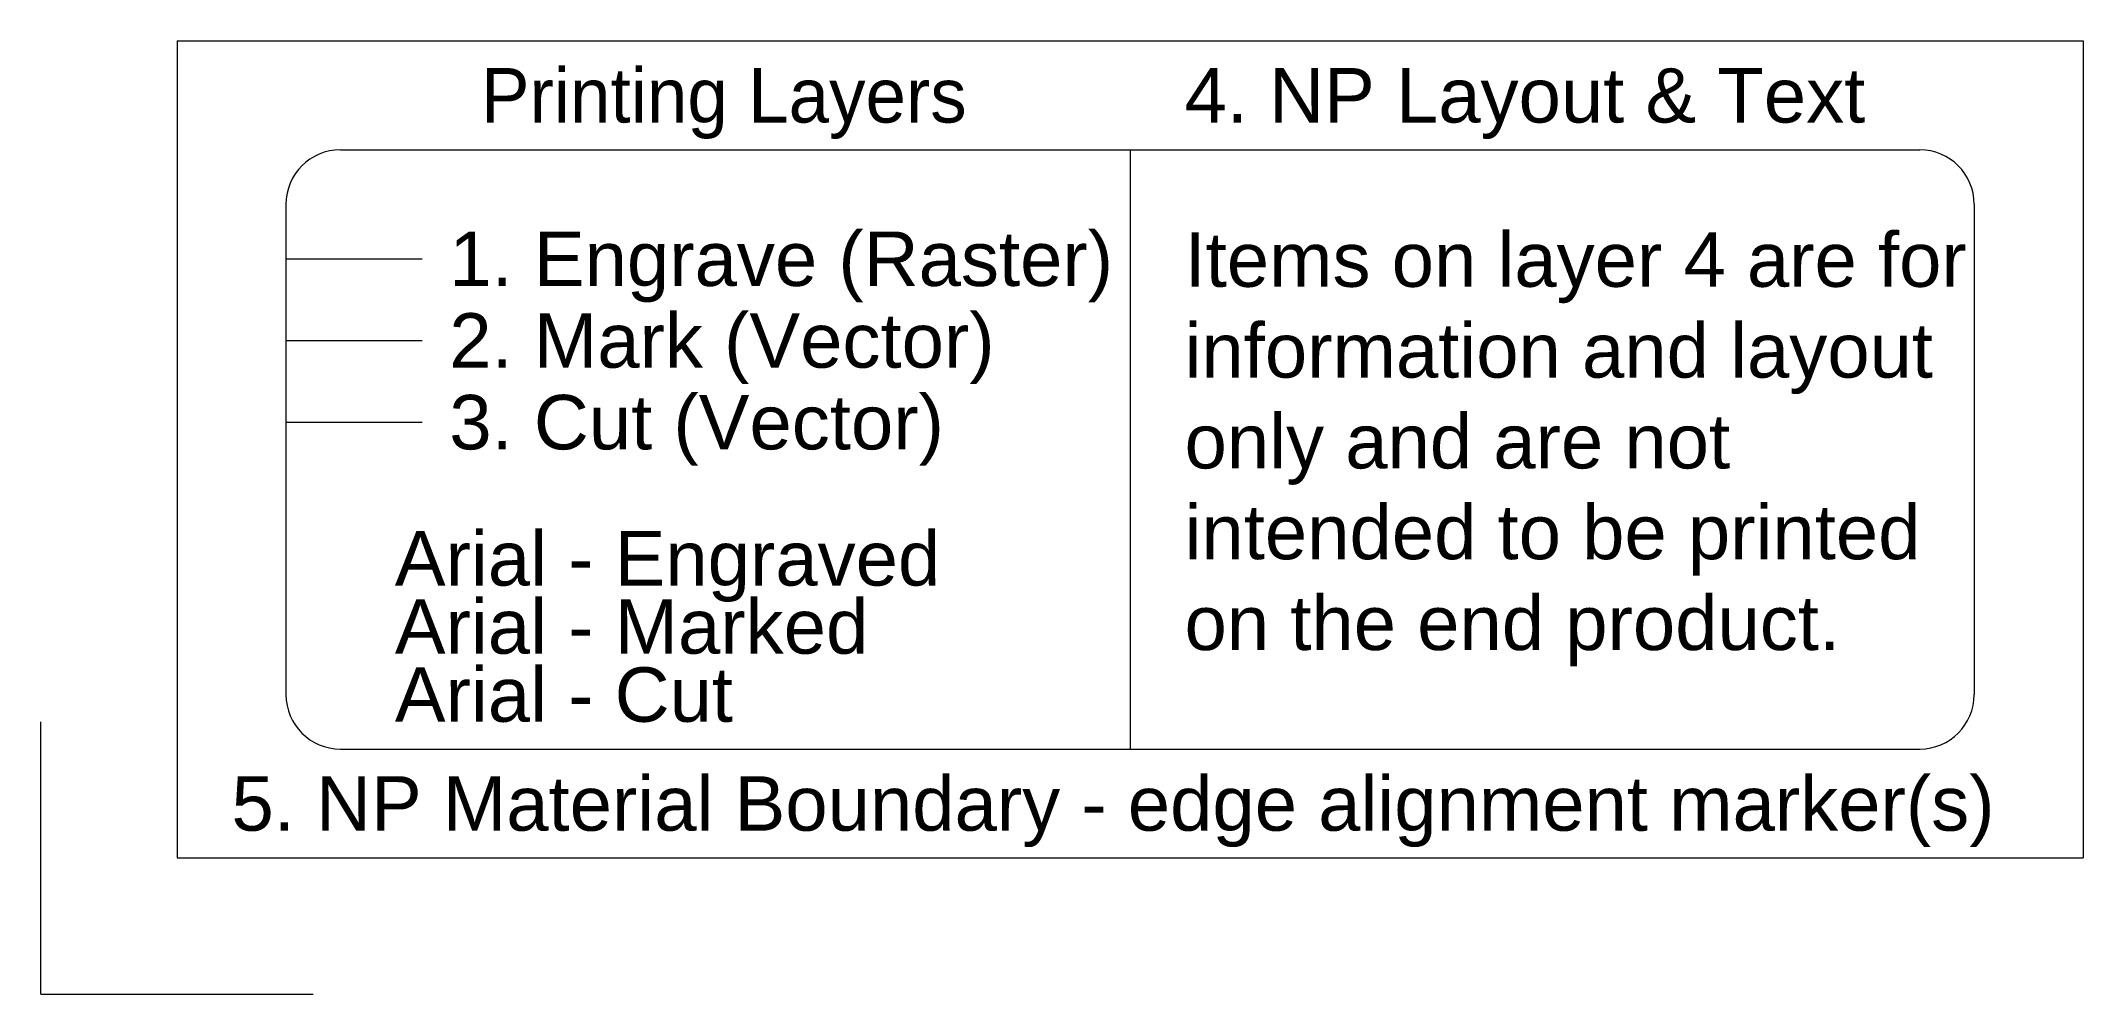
# Model space of a CAD drawing. Header units: millimetres. Extents: x -5 to 70, y -5 to 30.
import ezdxf
from ezdxf.enums import TextEntityAlignment as Align

# ---------------------------------------------------------------- set-up
doc = ezdxf.new("R2010")
doc.units = ezdxf.units.MM
for name, color, linetype, lineweight, true_color in [('1. Engrave (Raster)', 18, 'Continuous', 5, 0x000000), ('2. Mark (Vector)', 5, 'Continuous', 5, 0x0000ff), ('3. Cut (Vector)', 1, 'Continuous', 5, 0xff0000), ('4. NP Layout & Text', 3, 'Continuous', 13, 0x00ff00)]:
    doc.layers.add(name, color=color, linetype=linetype, lineweight=lineweight, true_color=true_color)
doc.layers.add('5. NP Material Boundary', color=7, linetype='Continuous', lineweight=13)
doc.styles.add('textstyle15', font='')
doc.styles.add('textstyle16', font='')
doc.styles.add('textstyle17', font='')
doc.styles.add('textstyle18', font='')
doc.styles.add('textstyle19', font='')
doc.styles.add('textstyle20', font='')
doc.styles.add('textstyle21', font='')
doc.styles.add('textstyle22', font='')
doc.styles.add('textstyle23', font='')
doc.styles.add('textstyle24', font='')
doc.styles.get('textstyle15').set_extended_font_data('MS Sans Serif')
doc.styles.get('textstyle16').set_extended_font_data('Arial')
doc.styles.get('textstyle17').set_extended_font_data('Arial')
doc.styles.get('textstyle18').set_extended_font_data('Arial')
doc.styles.get('textstyle19').set_extended_font_data('Arial')
doc.styles.get('textstyle20').set_extended_font_data('Arial')
doc.styles.get('textstyle21').set_extended_font_data('Arial')
doc.styles.get('textstyle22').set_extended_font_data('Arial')
doc.styles.get('textstyle23').set_extended_font_data('Arial')
doc.styles.get('textstyle24').set_extended_font_data('Arial')

msp = doc.modelspace()

# ---------------------------------------------------------------- linework, layer by layer
at = {"layer": '1. Engrave (Raster)'}
msp.add_line((4, 22), (9, 22), dxfattribs=at)
at = {"layer": '2. Mark (Vector)'}
for p, q in [((6, 26), (64, 26)), ((35, 26), (35, 4)), ((4, 24), (4, 6)), ((66, 24), (66, 6)), ((4, 19), (9, 19)), ((6, 4), (64, 4))]:
    msp.add_line(p, q, dxfattribs=at)
for centre, start, end in [((6, 24), 90, 180), ((64, 24), 0, 90), ((6, 6), 180, 270), ((64, 6), 270, 0)]:
    msp.add_arc(centre, 2, start, end, dxfattribs=at)
at = {"layer": '3. Cut (Vector)'}
for p, q in [((0, 30), (0, 0)), ((0, 30), (70, 30)), ((70, 30), (70, 0)), ((4, 16), (9, 16)), ((0, 0), (70, 0))]:
    msp.add_line(p, q, dxfattribs=at)
at = {"layer": '5. NP Material Boundary'}
for q in [(-5, 5), (5, -5)]:
    msp.add_line((-5, -5), q, dxfattribs=at)

# ---------------------------------------------------------------- texts
at = {"layer": '1. Engrave (Raster)', "style": 'textstyle21'}
msp.add_text('Arial - Engraved', height=2, dxfattribs=at).set_placement((8, 11), align=Align.MIDDLE_LEFT)
at = {"layer": '2. Mark (Vector)', "style": 'textstyle15'}
msp.add_text('Printing Layers', height=2, dxfattribs=at).set_placement((29, 28), align=Align.MIDDLE_RIGHT)
at = {"layer": '2. Mark (Vector)'}
for s, style, p in [('1. Engrave (Raster)', 'textstyle17', (10, 22)), ('2. Mark (Vector)', 'textstyle18', (10, 19)), ('3. Cut (Vector)', 'textstyle19', (10, 16)), ('Arial - Marked', 'textstyle22', (8, 8.5))]:
    msp.add_text(s, height=2, dxfattribs=dict(at, style=style)).set_placement(p, align=Align.MIDDLE_LEFT)
at = {"layer": '3. Cut (Vector)', "style": 'textstyle23'}
msp.add_text('Arial - Cut', height=2, dxfattribs=at).set_placement((8, 6), align=Align.MIDDLE_LEFT)
at = {"layer": '4. NP Layout & Text', "style": 'textstyle16'}
msp.add_text('4. NP Layout & Text', height=2, dxfattribs=at).set_placement((62, 28), align=Align.MIDDLE_RIGHT)
at = {"layer": '4. NP Layout & Text', "insert": (37, 15), "char_height": 2, "attachment_point": 4, "style": 'textstyle20'}
msp.add_mtext('Items on layer 4 are for\\Pinformation and layout\\Ponly and are not\\Pintended to be printed\\Pon the end product.', dxfattribs=at)
at = {"layer": '5. NP Material Boundary', "style": 'textstyle24'}
msp.add_text('5. NP Material Boundary - edge alignment marker(s)', height=2, dxfattribs=at).set_placement((2, 2), align=Align.MIDDLE_LEFT)

doc.saveas('drawing.dxf')
